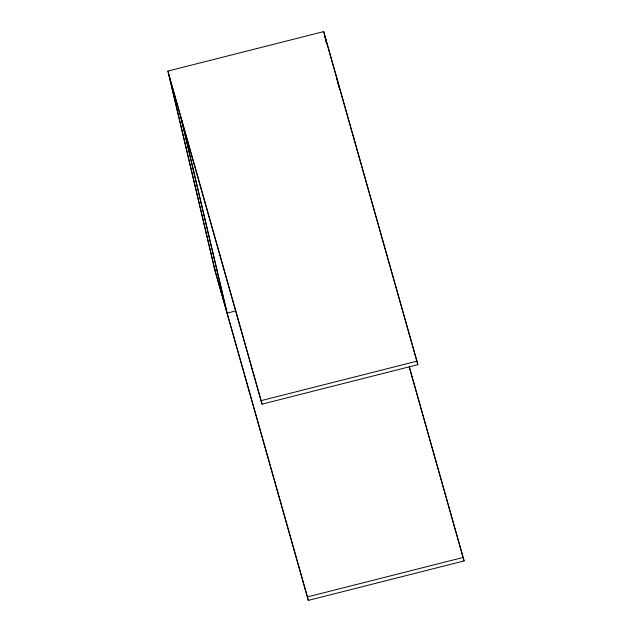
<?xml version="1.0" encoding="UTF-8"?>
<svg xmlns="http://www.w3.org/2000/svg" width="632" height="632" viewBox="0 0 632 632"><rect width="100%" height="100%" fill="white"/><g stroke="black" fill="none" stroke-linecap="round" stroke-linejoin="round"><path stroke-width="0.95" d="M409.252 366.528L464.093 560.924L308.29 600.4L215.03 270.828L167.907 71.076L323.71 31.6L416.97 361.172L417.799 364.664L261.988 404.14L168.728 74.568M216.871 269.524L214.959 270.006L169.487 77.238M235.76 310.928L227.157 313.109L181.684 120.341M167.907 71.076L261.166 400.641L416.97 361.172M214.201 267.336L307.46 596.908L463.272 557.432M324.54 35.092L417.799 364.664M409.267 367.176L464.093 560.924M337.488 80.872L339.297 88.543M336.738 78.202L338.096 83.953M325.29 37.762L326.649 43.521M323.71 31.6L326.578 43.727M261.166 400.641L261.988 404.14M307.46 596.908L308.29 600.4M180.926 117.67L226.398 310.438"/></g></svg>
